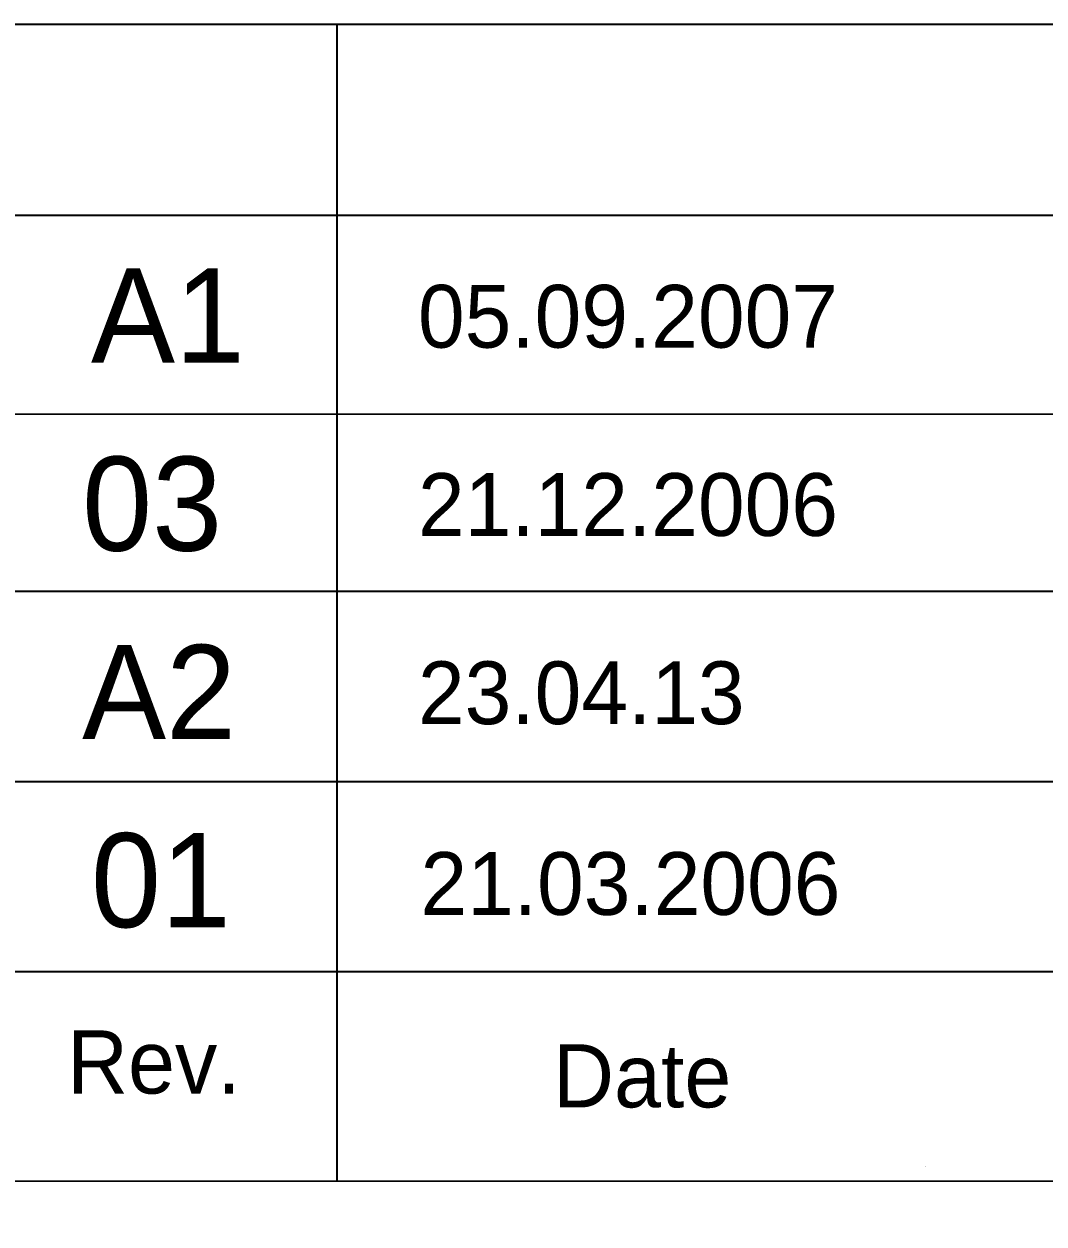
# Model space of a CAD drawing. Extents: x 0 to 841, y 0 to 594.
# Drawn here: x 650.38 to 682.89, y 119.12 to 157.37 of the extents above; entities that cross this region are included whole.
import ezdxf

# ---------------------------------------------------------------- set-up
doc = ezdxf.new("R2010")
doc.units = 0
doc.layers.add('01-LIN-025-A', color=7, linetype='Continuous')
doc.layers.add('02-LIN-025-B', color=7, linetype='Continuous')

msp = doc.modelspace()

# ---------------------------------------------------------------- linework, layer by layer
at = {"layer": '01-LIN-025-A'}
for p, q in [((660.347, 157.367), (660.347, 120.464)), ((660.347, 157.367), (660.347, 120.464)), ((648.825, 151.274), (829.269, 151.274)), ((648.825, 151.274), (829.269, 151.274)), ((648.827, 144.949), (829.268, 144.852)), ((648.827, 144.949), (829.268, 144.852)), ((648.828, 139.29), (829.27, 139.285)), ((648.828, 139.29), (829.27, 139.285)), ((648.817, 133.231), (829.275, 133.231)), ((648.817, 133.231), (829.275, 133.231)), ((648.813, 127.167), (829.263, 127.167)), ((648.813, 127.167), (829.263, 127.167)), ((679.113, 120.967), (679.113, 120.967)), ((679.113, 120.967), (679.113, 120.967)), ((679.122, 120.947), (679.122, 120.947)), ((679.122, 120.947), (679.122, 120.947))]:
    msp.add_line(p, q, dxfattribs=at)
for points in [[(648.784, 84.124), (648.838, 157.37), (829.263, 157.37)], [(648.784, 84.124), (648.838, 157.37), (829.263, 157.37)], [(829.257, 120.491), (648.808, 120.475)], [(829.257, 120.491), (648.808, 120.475)]]:
    msp.add_lwpolyline(points, dxfattribs=at)

# ---------------------------------------------------------------- texts
for s, p in [('Rev.', (651.75, 123.28)), ('Rev.', (651.75, 123.28)), ('Date', (667.239, 122.84)), ('Date', (667.239, 122.84))]:
    msp.add_text(s, height=2.0125, dxfattribs=at).set_placement(p)
at = {"layer": '02-LIN-025-B'}
for s, height, p in [('A1', 3, (652.513, 146.581)), ('05.09.2007', 2, (662.935, 147.054)), ('03', 3, (652.23, 140.581)), ('21.12.2006', 2, (662.935, 141.054)), ('A2', 3, (652.23, 134.581)), ('23.04.13', 2, (662.935, 135.054)), ('01', 3, (652.512, 128.581)), ('21.03.2006', 2, (663.014, 128.975))]:
    msp.add_text(s, height=height, dxfattribs=at).set_placement(p)

doc.saveas('drawing.dxf')
